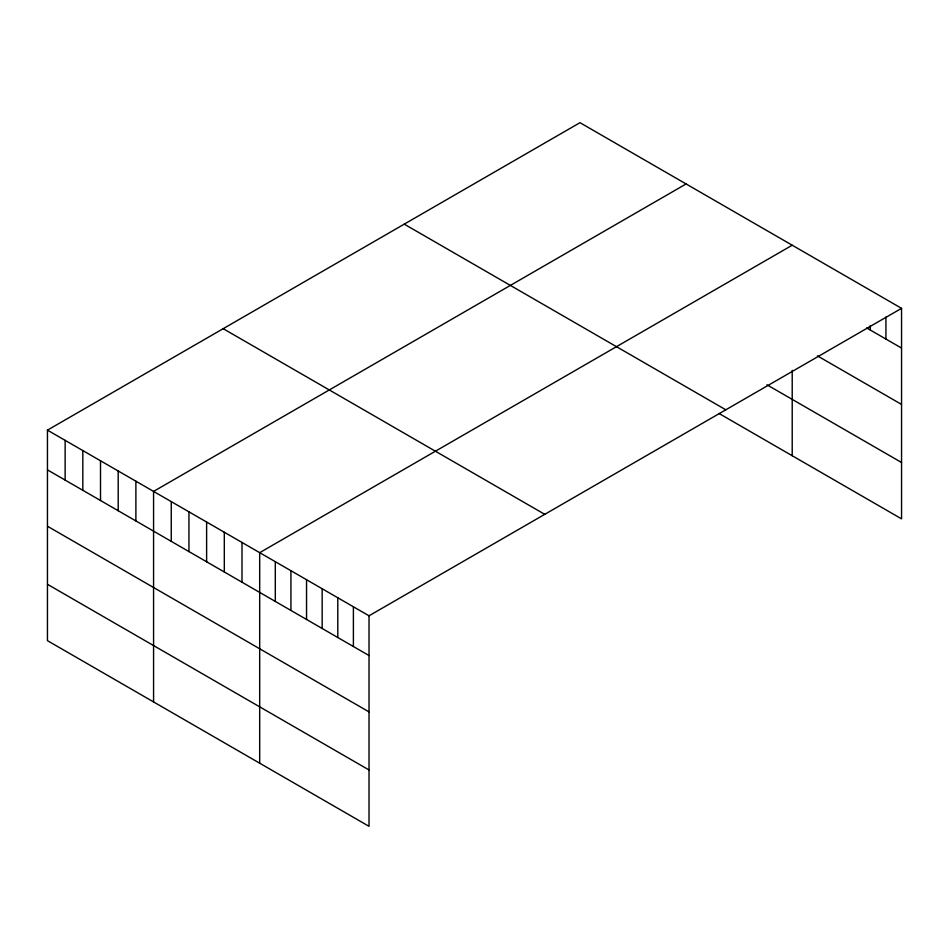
<?xml version="1.0" encoding="UTF-8"?>
<svg xmlns="http://www.w3.org/2000/svg" width="949" height="949" viewBox="0 0 949 949"><rect width="100%" height="100%" fill="white"/><g stroke="black" fill="none" stroke-linecap="round" stroke-linejoin="round"><path stroke-width="1.42" d="M47.45 430.146L369.019 615.794L369.019 826.318L47.45 640.658L47.45 430.146L579.981 122.682L901.55 308.342L901.55 518.854L718.951 413.432M686.103 183.952L153.572 491.404L153.572 701.928M792.213 245.222L259.682 552.674L259.682 763.186M369.019 615.794L901.55 308.342M866.71 327.963L901.55 348.069M817.445 355.875L901.55 404.428M766.946 384.796L901.55 462.495M404.25 224.142L725.819 409.802M223.181 328.686L544.75 514.334M47.45 469.874L369.019 655.534M47.45 526.232L369.019 711.892M47.45 584.299L369.019 769.959M885.927 316.99L885.927 339.054M870.316 325.626L870.316 330.038M792.213 370.347L792.213 455.734M353.396 606.779L353.396 646.506M337.785 597.763L337.785 637.491M322.162 588.748L322.162 628.475M306.539 579.732L306.539 619.46M290.928 570.705L290.928 610.444M275.305 561.689L275.305 601.429M241.995 542.46L241.995 582.2M224.308 532.247L224.308 571.986M206.621 522.045L206.621 561.772M188.946 511.831L188.946 551.559M171.259 501.618L171.259 541.357M135.885 481.19L135.885 520.93M118.198 470.989L118.198 510.716M100.511 460.775L100.511 500.503M82.824 450.561L82.824 490.301M65.137 440.348L65.137 480.087"/></g></svg>
